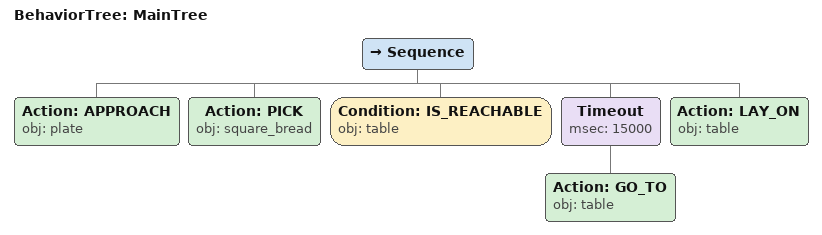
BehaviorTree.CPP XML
<root main_tree_to_execute="MainTree">
  <BehaviorTree ID="MainTree">
    <Sequence>
      <!-- Approach plate -->
      <Action ID="APPROACH" obj="plate" />
      <!-- Pick square_bread -->
      <Action ID="PICK" obj="square_bread" />
      <!-- Check table is reachable before NAVIGATE_TO -->
      <Condition ID="IS_REACHABLE" obj="table" />
      <!-- Timeout: NAVIGATE_TO table within 15s -->
      <Timeout msec="15000">
        <!-- Navigate to table -->
        <Action ID="GO_TO" obj="table" />
      </Timeout>
      <!-- Go to table -->
      <Action ID="LAY_ON" obj="table" />
    </Sequence>
  </BehaviorTree>
</root>
